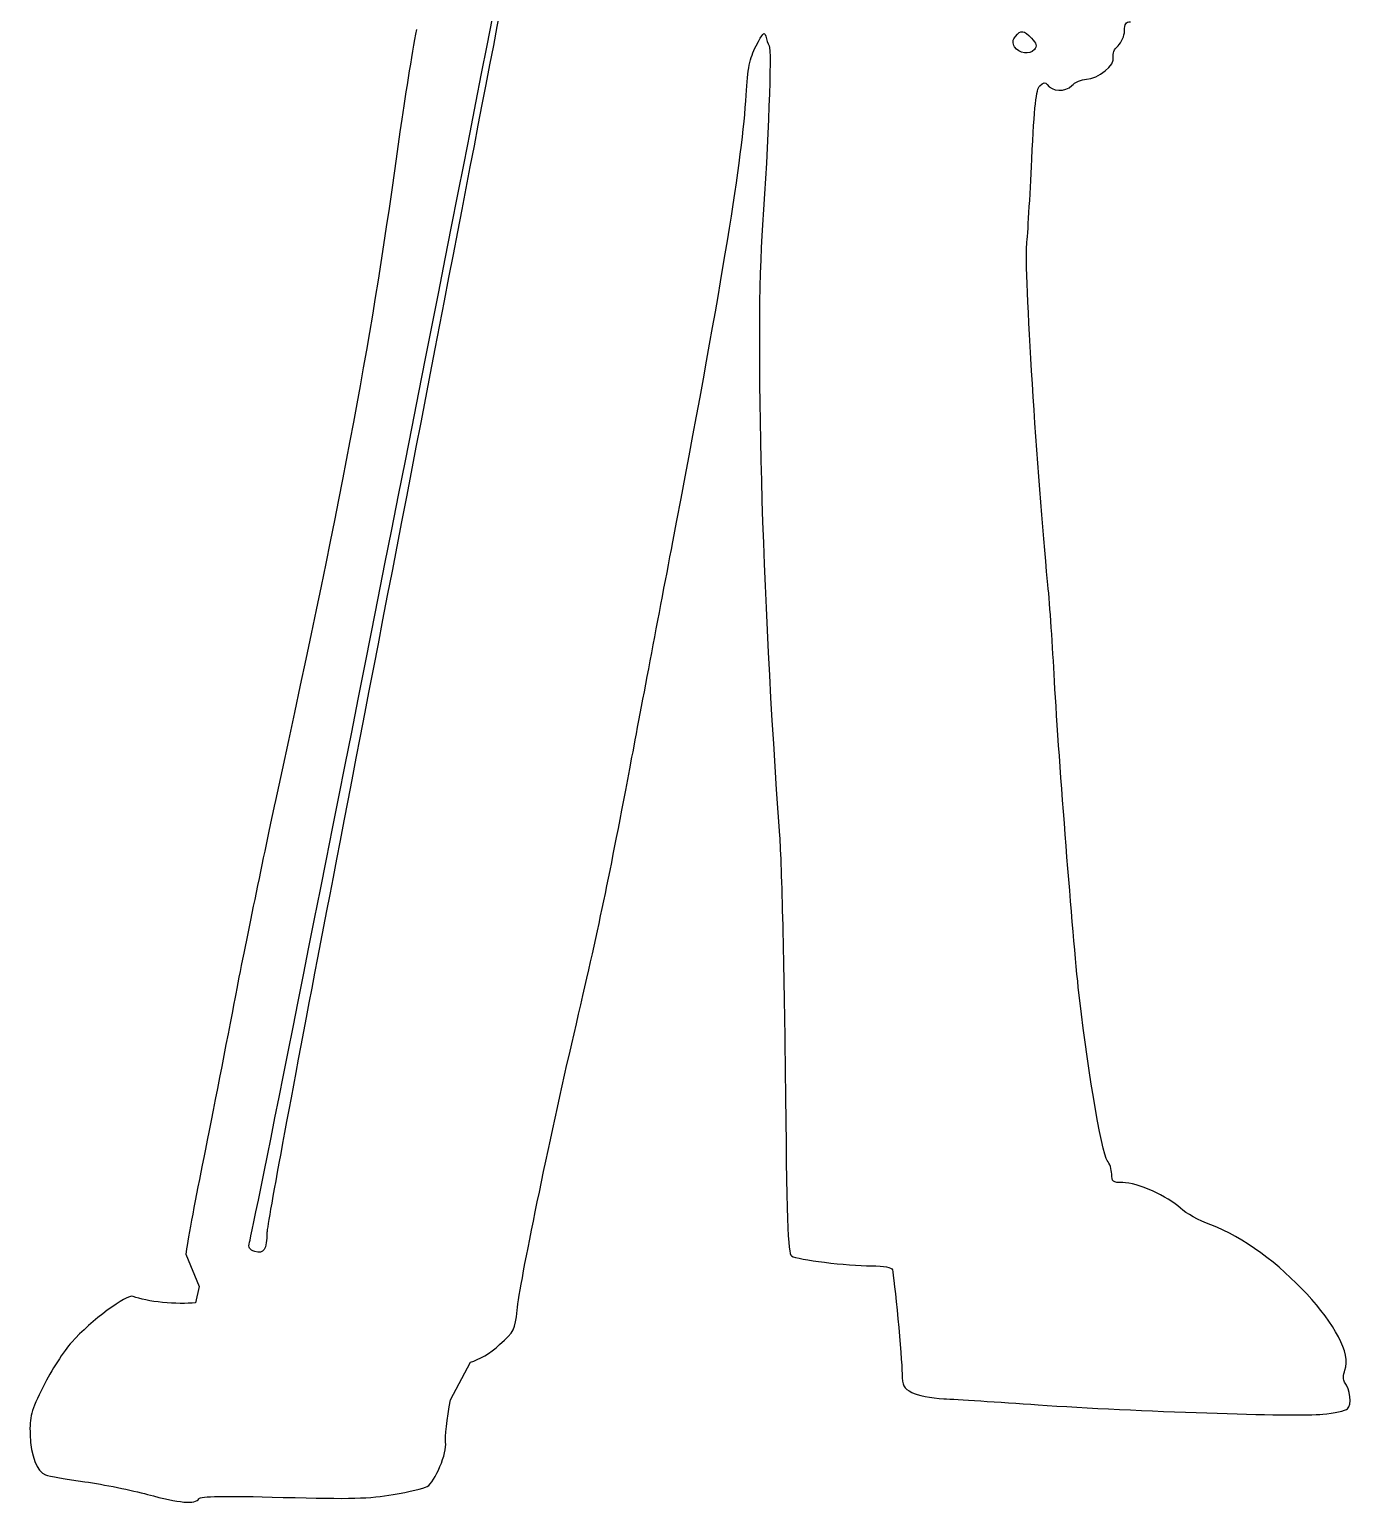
# Model space of a CAD drawing. Header units: millimetres. Extents: x 61 to 288, y 75 to 444.
# Drawn here: x 60.7 to 140.6, y 246.8 to 335.5 of the extents above; entities that cross this region are included whole.
import ezdxf

# ---------------------------------------------------------------- set-up
doc = ezdxf.new("R2010")
doc.units = ezdxf.units.MM
doc.layers.add('Layer 01', color=12, linetype='Continuous', true_color=0xc80000)

msp = doc.modelspace()

# ---------------------------------------------------------------- linework, layer by layer
at = {"layer": 'Layer 01'}
for p, q in [((70.131, 261.817), (70.93, 259.866)), ((70.93, 259.866), (70.714, 258.891)), ((86.057, 253.048), (87.266, 255.32))]:
    msp.add_line(p, q, dxfattribs=at)
for points in [[(73.966, 262.526), (74.377, 264.012), (91.591, 351.152), (91.591, 351.749)], [(91.895, 351.405), (91.834, 351.114), (89.623, 339.662), (86.983, 325.957)], [(84.003, 335.503), (83.729, 334.033), (83.286, 331.262), (83.019, 329.346)], [(120.056, 335.081), (120.391, 335.485), (120.557, 335.466), (121.02, 334.968)], [(126.612, 335.416), (126.612, 335.824), (126.704, 335.963), (126.974, 335.963)], [(104.452, 334.52), (104.834, 335.269), (104.961, 335.397), (105.023, 335.097)], [(105.023, 335.097), (105.066, 334.886), (105.162, 334.626), (105.236, 334.52)], [(120.004, 334.456), (119.859, 334.687), (119.873, 334.861), (120.056, 335.081)], [(121.02, 334.968), (121.321, 334.646), (121.359, 334.491), (121.189, 334.286)], [(126.224, 334.517), (126.439, 334.712), (126.612, 335.111), (126.612, 335.416)], [(103.847, 331.537), (103.939, 333.18), (104.052, 333.738), (104.452, 334.52)], [(105.236, 334.52), (105.388, 334.302), (105.177, 328.634), (104.835, 323.744)], [(121.189, 334.286), (120.908, 333.947), (120.265, 334.04), (120.004, 334.456)], [(124.318, 332.5), (125.006, 332.5), (126.084, 333.387), (125.941, 333.836)], [(125.941, 333.836), (125.88, 334.029), (125.998, 334.313), (126.224, 334.517)], [(121.037, 327.687), (121.191, 330.924), (121.297, 331.886), (121.524, 332.113)], [(121.524, 332.113), (121.725, 332.313), (121.858, 332.338), (121.952, 332.192)], [(121.952, 332.192), (122.234, 331.76), (123.077, 331.717), (123.439, 332.118)], [(123.439, 332.118), (123.629, 332.328), (124.025, 332.5), (124.318, 332.5)], [(99.68, 305.946), (102.442, 320.454), (103.638, 327.799), (103.847, 331.537)], [(83.019, 329.346), (81.221, 316.432), (79.85, 309.062), (75.529, 289.109)], [(120.733, 322.569), (120.792, 323.11), (120.929, 325.413), (121.037, 327.687)], [(86.983, 325.957), (84.343, 312.252), (80.571, 292.683), (78.602, 282.471)], [(104.835, 323.744), (104.361, 316.971), (104.783, 301.753), (105.855, 286.992)], [(121.989, 302.29), (121.372, 308.369), (120.58, 321.165), (120.733, 322.569)], [(96.978, 291.707), (97.627, 295.146), (98.843, 301.554), (99.68, 305.946)], [(122.379, 296.71), (122.266, 298.773), (122.091, 301.284), (121.989, 302.29)], [(123.836, 277.853), (123.432, 281.753), (122.622, 292.228), (122.379, 296.71)], [(93.491, 275.063), (95.028, 281.665), (95.567, 284.242), (96.978, 291.707)], [(75.529, 289.109), (74.727, 285.405), (73.599, 279.907), (73.022, 276.891)], [(105.855, 286.992), (105.978, 285.299), (106.131, 278.953), (106.195, 272.891)], [(78.602, 282.471), (76.632, 272.258), (75.019, 263.549), (75.016, 263.118)], [(125.571, 267.447), (125.254, 267.802), (124.257, 273.782), (123.836, 277.853)], [(73.022, 276.891), (72.445, 273.874), (71.59, 269.502), (71.121, 267.173)], [(90.065, 258.439), (90.223, 260.029), (92.005, 268.677), (93.491, 275.063)], [(106.195, 272.891), (106.29, 263.847), (106.359, 261.838), (106.575, 261.705)], [(71.121, 267.173), (70.653, 264.845), (70.207, 262.435), (70.131, 261.817)], [(125.842, 266.629), (125.842, 266.912), (125.72, 267.28), (125.571, 267.447)], [(126.51, 266.115), (125.914, 266.115), (125.842, 266.171), (125.842, 266.629)], [(129.979, 264.578), (129.241, 265.288), (127.373, 266.115), (126.51, 266.115)], [(131.81, 263.57), (131.12, 263.819), (130.296, 264.273), (129.979, 264.578)], [(139.881, 254.84), (140.634, 256.821), (135.691, 262.167), (131.81, 263.57)], [(75.016, 263.118), (75.01, 262.097), (74.821, 261.804), (74.279, 261.976)], [(74.279, 261.976), (73.954, 262.079), (73.879, 262.212), (73.966, 262.526)], [(106.575, 261.705), (106.938, 261.48), (109.925, 261.112), (111.381, 261.112)], [(111.381, 261.112), (112.173, 261.112), (112.6, 261.031), (112.646, 260.872)], [(112.646, 260.872), (112.758, 260.48), (113.224, 255.506), (113.231, 254.616)], [(66.959, 259.268), (66.589, 259.419), (64.427, 257.808), (63.265, 256.515)], [(70.714, 258.891), (69.663, 258.757), (67.738, 258.951), (66.959, 259.268)], [(89.014, 256.368), (89.894, 257.165), (89.949, 257.272), (90.065, 258.439)], [(63.265, 256.515), (62.791, 255.988), (62.025, 254.794), (61.563, 253.861)], [(87.266, 255.32), (87.767, 255.447), (88.445, 255.853), (89.014, 256.368)], [(139.862, 254.114), (139.757, 254.244), (139.765, 254.533), (139.881, 254.84)], [(61.563, 253.861), (60.808, 252.34), (60.726, 252.04), (60.763, 250.953)], [(113.231, 254.616), (113.237, 253.904), (113.315, 253.754), (113.816, 253.487)], [(140.041, 252.507), (140.303, 252.717), (140.193, 253.702), (139.862, 254.114)], [(85.76, 250.494), (85.709, 250.762), (85.842, 251.911), (86.057, 253.048)], [(113.816, 253.487), (114.135, 253.316), (114.995, 253.149), (115.74, 253.113)], [(115.74, 253.113), (116.481, 253.078), (119.035, 252.914), (121.416, 252.749)], [(121.416, 252.749), (127.193, 252.35), (136.984, 252.026), (138.541, 252.182)], [(138.541, 252.182), (139.229, 252.251), (139.904, 252.398), (140.041, 252.507)], [(60.763, 250.953), (60.807, 249.66), (61.163, 248.73), (61.692, 248.527)], [(84.659, 247.832), (85.123, 248.081), (85.874, 249.897), (85.76, 250.494)], [(61.692, 248.527), (61.87, 248.459), (62.938, 248.274), (64.064, 248.117)], [(64.064, 248.117), (65.191, 247.96), (66.889, 247.617), (67.836, 247.355)], [(82.617, 247.351), (83.555, 247.517), (84.474, 247.733), (84.659, 247.832)], [(67.836, 247.355), (69.714, 246.835), (70.712, 246.751), (70.923, 247.093)], [(70.923, 247.093), (71.023, 247.255), (72.371, 247.278), (75.986, 247.181)], [(75.986, 247.181), (80.042, 247.072), (81.213, 247.102), (82.617, 247.351)]]:
    msp.add_open_spline(points, degree=3, dxfattribs=at)

doc.saveas('drawing.dxf')
